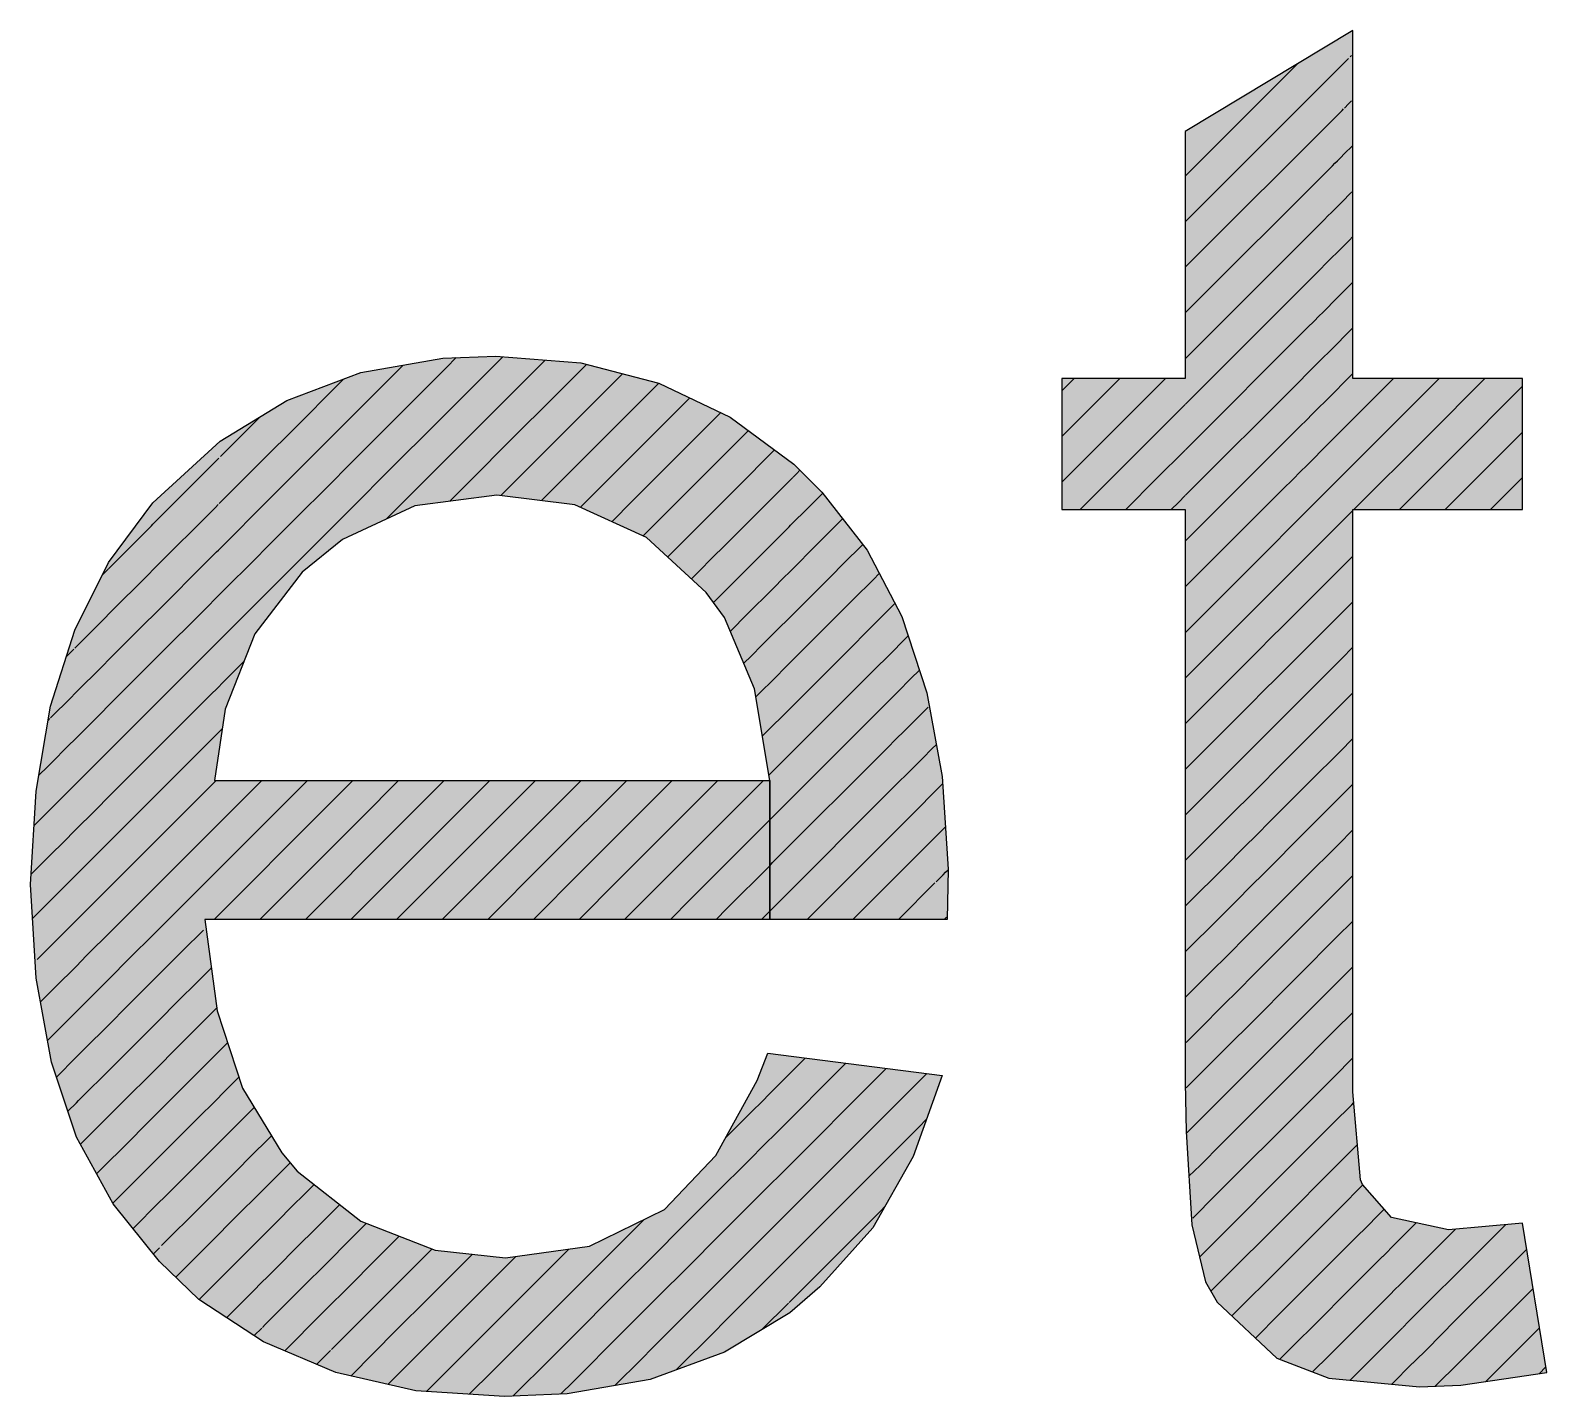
# Model space of a CAD drawing. Extents: x -15895 to 12929, y -2522 to 15173.
# Drawn here: x -8978.11 to -8966.35, y 11065.75 to 11076.34 of the extents above; entities that cross this region are included whole.
import ezdxf

# ---------------------------------------------------------------- set-up
doc = ezdxf.new("R2010")
doc.units = 0
doc.layers.add('MTH-CARIMBO-TXT1', color=1, linetype='Continuous')

msp = doc.modelspace()

# ---------------------------------------------------------------- linework, layer by layer
at = {"layer": 'MTH-CARIMBO-TXT1', "linetype": 'Continuous'}
for p, q in [((-8967.878, 11076.132), (-8967.867, 11076.143)), ((-8969.156, 11075.208), (-8968.284, 11076.08)), ((-8969.155, 11074.855), (-8967.889, 11076.121)), ((-8967.889, 11075.768), (-8967.866, 11075.791)), ((-8969.155, 11074.502), (-8967.952, 11075.705)), ((-8967.952, 11075.705), (-8967.94, 11075.717)), ((-8967.94, 11075.717), (-8967.928, 11075.729)), ((-8967.92, 11075.736), (-8967.889, 11075.768)), ((-8967.91, 11075.393), (-8967.872, 11075.431)), ((-8967.872, 11075.431), (-8967.856, 11075.447)), ((-8968.015, 11075.288), (-8967.995, 11075.308)), ((-8967.995, 11075.308), (-8967.975, 11075.328)), ((-8967.975, 11075.328), (-8967.963, 11075.34)), ((-8967.963, 11075.34), (-8967.91, 11075.393)), ((-8969.155, 11074.148), (-8968.015, 11075.288)), ((-8967.932, 11075.018), (-8967.879, 11075.071)), ((-8967.879, 11075.071), (-8967.856, 11075.093)), ((-8968.005, 11074.944), (-8967.932, 11075.018)), ((-8969.154, 11073.795), (-8968.078, 11074.871)), ((-8968.078, 11074.871), (-8968.05, 11074.9)), ((-8968.05, 11074.9), (-8968.022, 11074.927)), ((-8968.022, 11074.927), (-8968.005, 11074.944)), ((-8967.885, 11074.711), (-8967.856, 11074.74)), ((-8968.047, 11074.549), (-8967.953, 11074.643)), ((-8967.953, 11074.643), (-8967.885, 11074.711)), ((-8968.141, 11074.455), (-8968.105, 11074.491)), ((-8968.105, 11074.491), (-8968.07, 11074.526)), ((-8968.07, 11074.526), (-8968.047, 11074.549)), ((-8969.154, 11073.442), (-8968.141, 11074.455)), ((-8967.892, 11074.351), (-8967.856, 11074.386)), ((-8968.09, 11074.153), (-8967.975, 11074.268)), ((-8967.975, 11074.268), (-8967.892, 11074.351)), ((-8968.16, 11074.082), (-8968.117, 11074.126)), ((-8968.117, 11074.126), (-8968.09, 11074.153)), ((-8969.154, 11073.089), (-8968.205, 11074.038)), ((-8968.205, 11074.038), (-8968.16, 11074.082)), ((-8967.898, 11073.991), (-8967.856, 11074.033)), ((-8968.132, 11073.757), (-8967.996, 11073.892)), ((-8967.996, 11073.892), (-8967.898, 11073.991)), ((-8974.88, 11073.726), (-8974.805, 11073.802)), ((-8974.497, 11073.756), (-8974.444, 11073.809)), ((-8974.495, 11073.404), (-8974.117, 11073.783)), ((-8975.466, 11073.494), (-8975.216, 11073.744)), ((-8975.364, 11073.243), (-8974.932, 11073.674)), ((-8974.932, 11073.674), (-8974.88, 11073.726)), ((-8974.78, 11073.473), (-8974.497, 11073.756)), ((-8973.936, 11073.61), (-8973.843, 11073.703)), ((-8973.843, 11073.703), (-8973.825, 11073.721)), ((-8973.825, 11073.721), (-8973.796, 11073.749)), ((-8973.729, 11073.464), (-8973.516, 11073.676)), ((-8968.268, 11073.621), (-8968.215, 11073.674)), ((-8968.215, 11073.674), (-8968.164, 11073.725)), ((-8968.164, 11073.725), (-8968.132, 11073.757)), ((-8967.905, 11073.631), (-8967.856, 11073.679)), ((-8976.096, 11073.217), (-8975.678, 11073.635)), ((-8974.492, 11073.053), (-8973.936, 11073.61)), ((-8973.632, 11073.207), (-8973.235, 11073.604)), ((-8970.112, 11073.544), (-8970.065, 11073.591)), ((-8970.065, 11073.591), (-8970.016, 11073.641)), ((-8969.894, 11073.409), (-8969.662, 11073.641)), ((-8969.723, 11073.227), (-8969.308, 11073.641)), ((-8969.153, 11072.736), (-8968.268, 11073.621)), ((-8968.018, 11073.517), (-8967.905, 11073.631)), ((-8967.678, 11073.504), (-8967.541, 11073.641)), ((-8967.479, 11073.349), (-8967.187, 11073.641)), ((-8967.279, 11073.195), (-8966.834, 11073.641)), ((-8967.08, 11073.041), (-8966.541, 11073.58)), ((-8975.577, 11073.383), (-8975.466, 11073.494)), ((-8975.015, 11073.238), (-8974.78, 11073.473)), ((-8973.858, 11073.335), (-8973.729, 11073.464)), ((-8973.17, 11073.315), (-8972.995, 11073.49)), ((-8969.551, 11073.045), (-8969.156, 11073.44)), ((-8968.174, 11073.361), (-8968.018, 11073.517)), ((-8967.856, 11073.326), (-8967.678, 11073.504)), ((-8976.632, 11073.035), (-8976.321, 11073.346)), ((-8976.067, 11072.893), (-8975.656, 11073.304)), ((-8975.656, 11073.304), (-8975.577, 11073.383)), ((-8974.68, 11073.219), (-8974.495, 11073.404)), ((-8974.459, 11072.733), (-8973.858, 11073.335)), ((-8973.266, 11073.219), (-8973.17, 11073.315)), ((-8973.105, 11073.027), (-8972.755, 11073.377)), ((-8970.112, 11073.191), (-8969.894, 11073.409)), ((-8968.27, 11073.265), (-8968.211, 11073.324)), ((-8968.211, 11073.324), (-8968.174, 11073.361)), ((-8967.911, 11073.271), (-8967.856, 11073.326)), ((-8967.856, 11072.972), (-8967.479, 11073.349)), ((-8976.162, 11073.151), (-8976.096, 11073.217)), ((-8975.62, 11072.986), (-8975.364, 11073.243)), ((-8975.262, 11072.991), (-8975.015, 11073.238)), ((-8975.097, 11072.802), (-8974.68, 11073.219)), ((-8973.873, 11072.966), (-8973.632, 11073.207)), ((-8973.535, 11072.95), (-8973.266, 11073.219)), ((-8972.662, 11073.116), (-8972.541, 11073.237)), ((-8970.112, 11072.837), (-8969.723, 11073.227)), ((-8969.153, 11072.382), (-8968.331, 11073.205)), ((-8968.331, 11073.205), (-8968.27, 11073.265)), ((-8968.039, 11073.142), (-8967.911, 11073.271)), ((-8967.85, 11072.625), (-8967.279, 11073.195)), ((-8966.88, 11072.887), (-8966.541, 11073.226)), ((-8976.626, 11072.688), (-8976.187, 11073.126)), ((-8976.187, 11073.126), (-8976.162, 11073.151)), ((-8972.721, 11073.056), (-8972.69, 11073.088)), ((-8972.69, 11073.088), (-8972.662, 11073.116)), ((-8972.633, 11072.791), (-8972.338, 11073.087)), ((-8969.38, 11072.863), (-8969.156, 11073.086)), ((-8968.217, 11072.965), (-8968.039, 11073.142)), ((-8977.156, 11072.511), (-8976.644, 11073.023)), ((-8975.804, 11072.802), (-8975.62, 11072.986)), ((-8975.664, 11072.589), (-8975.262, 11072.991)), ((-8974.856, 11072.69), (-8974.58, 11072.965)), ((-8974.58, 11072.965), (-8974.492, 11073.053)), ((-8974.144, 11072.694), (-8973.873, 11072.966)), ((-8973.842, 11072.643), (-8973.535, 11072.95)), ((-8973.298, 11072.834), (-8973.105, 11073.027)), ((-8973.04, 11072.738), (-8972.721, 11073.056)), ((-8969.971, 11072.625), (-8969.551, 11073.045)), ((-8968.259, 11072.923), (-8968.217, 11072.965)), ((-8967.917, 11072.911), (-8967.856, 11072.972)), ((-8967.496, 11072.625), (-8967.08, 11073.041)), ((-8976.218, 11072.742), (-8976.067, 11072.893)), ((-8973.439, 11072.693), (-8973.298, 11072.834)), ((-8972.605, 11072.466), (-8972.209, 11072.861)), ((-8972.209, 11072.861), (-8972.197, 11072.874)), ((-8972.194, 11072.876), (-8972.165, 11072.905)), ((-8972.165, 11072.905), (-8972.142, 11072.929)), ((-8969.617, 11072.625), (-8969.38, 11072.863)), ((-8968.394, 11072.788), (-8968.325, 11072.856)), ((-8968.325, 11072.856), (-8968.259, 11072.923)), ((-8968.061, 11072.767), (-8967.917, 11072.911)), ((-8967.142, 11072.625), (-8966.88, 11072.887)), ((-8966.681, 11072.733), (-8966.541, 11072.873)), ((-8976.276, 11072.684), (-8976.218, 11072.742)), ((-8976.038, 11072.569), (-8975.804, 11072.802)), ((-8975.349, 11072.551), (-8975.16, 11072.74)), ((-8975.16, 11072.74), (-8975.097, 11072.802)), ((-8973.329, 11072.449), (-8973.04, 11072.738)), ((-8972.778, 11072.647), (-8972.7, 11072.724)), ((-8972.7, 11072.724), (-8972.633, 11072.791)), ((-8972.076, 11072.641), (-8971.969, 11072.748)), ((-8969.208, 11072.681), (-8969.156, 11072.733)), ((-8969.153, 11072.029), (-8968.394, 11072.788)), ((-8968.259, 11072.569), (-8968.061, 11072.767)), ((-8966.789, 11072.625), (-8966.681, 11072.733)), ((-8977.153, 11072.161), (-8976.672, 11072.641)), ((-8976.672, 11072.641), (-8976.65, 11072.663)), ((-8976.643, 11072.671), (-8976.626, 11072.688)), ((-8976.62, 11072.34), (-8976.276, 11072.684)), ((-8973.6, 11072.531), (-8973.439, 11072.693)), ((-8972.975, 11072.45), (-8972.778, 11072.647)), ((-8972.214, 11072.503), (-8972.076, 11072.641)), ((-8969.264, 11072.625), (-8969.208, 11072.681)), ((-8967.924, 11072.551), (-8967.856, 11072.619)), ((-8977.501, 11072.166), (-8977.167, 11072.5)), ((-8977.167, 11072.5), (-8977.156, 11072.511)), ((-8976.274, 11072.333), (-8976.038, 11072.569)), ((-8975.952, 11072.301), (-8975.664, 11072.589)), ((-8972.285, 11072.432), (-8972.226, 11072.491)), ((-8972.226, 11072.491), (-8972.214, 11072.503)), ((-8971.889, 11072.475), (-8971.811, 11072.553)), ((-8968.38, 11072.448), (-8968.306, 11072.522)), ((-8968.306, 11072.522), (-8968.259, 11072.569)), ((-8968.082, 11072.392), (-8967.924, 11072.551)), ((-8973.358, 11072.42), (-8973.342, 11072.436)), ((-8973.342, 11072.436), (-8973.329, 11072.449)), ((-8973.167, 11072.257), (-8972.975, 11072.45)), ((-8972.711, 11072.36), (-8972.605, 11072.466)), ((-8972.576, 11072.141), (-8972.285, 11072.432)), ((-8972.234, 11072.13), (-8971.987, 11072.377)), ((-8971.987, 11072.377), (-8971.889, 11072.475)), ((-8969.152, 11071.676), (-8968.457, 11072.371)), ((-8968.457, 11072.371), (-8968.38, 11072.448)), ((-8968.301, 11072.173), (-8968.082, 11072.392)), ((-8977.15, 11071.81), (-8976.701, 11072.259)), ((-8976.701, 11072.259), (-8976.662, 11072.298)), ((-8976.662, 11072.298), (-8976.649, 11072.311)), ((-8976.649, 11072.311), (-8976.62, 11072.34)), ((-8976.364, 11072.242), (-8976.274, 11072.333)), ((-8976.33, 11071.923), (-8976.009, 11072.244)), ((-8976.009, 11072.244), (-8975.952, 11072.301)), ((-8972.834, 11072.237), (-8972.711, 11072.36)), ((-8971.809, 11072.201), (-8971.655, 11072.355)), ((-8967.93, 11072.191), (-8967.856, 11072.265)), ((-8977.549, 11072.118), (-8977.504, 11072.163)), ((-8977.188, 11072.125), (-8977.153, 11072.161)), ((-8976.613, 11071.993), (-8976.364, 11072.242)), ((-8972.983, 11072.088), (-8972.909, 11072.161)), ((-8972.909, 11072.161), (-8972.834, 11072.237)), ((-8972.721, 11071.996), (-8972.576, 11072.141)), ((-8972.255, 11072.108), (-8972.234, 11072.13)), ((-8971.898, 11072.112), (-8971.809, 11072.201)), ((-8971.572, 11072.084), (-8971.527, 11072.13)), ((-8968.353, 11072.122), (-8968.301, 11072.173)), ((-8968.104, 11072.017), (-8967.93, 11072.191)), ((-8977.498, 11071.816), (-8977.188, 11072.125)), ((-8972.36, 11072.003), (-8972.255, 11072.108)), ((-8972.254, 11071.756), (-8971.898, 11072.112)), ((-8971.729, 11071.928), (-8971.572, 11072.084)), ((-8968.52, 11071.954), (-8968.436, 11072.039)), ((-8968.436, 11072.039), (-8968.353, 11072.122)), ((-8968.344, 11071.777), (-8968.104, 11072.017)), ((-8976.729, 11071.877), (-8976.674, 11071.933)), ((-8976.674, 11071.933), (-8976.655, 11071.952)), ((-8976.655, 11071.952), (-8976.613, 11071.993)), ((-8976.453, 11071.8), (-8976.33, 11071.923)), ((-8972.812, 11071.905), (-8972.721, 11071.996)), ((-8972.547, 11071.817), (-8972.36, 11072.003)), ((-8971.809, 11071.848), (-8971.729, 11071.928)), ((-8971.509, 11071.794), (-8971.406, 11071.898)), ((-8969.152, 11071.323), (-8968.52, 11071.954)), ((-8967.937, 11071.831), (-8967.856, 11071.911)), ((-8977.762, 11071.552), (-8977.524, 11071.789)), ((-8977.524, 11071.789), (-8977.498, 11071.816)), ((-8977.21, 11071.75), (-8977.15, 11071.81)), ((-8977.146, 11071.46), (-8976.729, 11071.877)), ((-8976.607, 11071.646), (-8976.453, 11071.8)), ((-8972.682, 11071.681), (-8972.547, 11071.817)), ((-8972.274, 11071.383), (-8971.809, 11071.848)), ((-8971.648, 11071.655), (-8971.509, 11071.794)), ((-8968.4, 11071.721), (-8968.344, 11071.777)), ((-8968.126, 11071.642), (-8967.937, 11071.831)), ((-8977.495, 11071.465), (-8977.21, 11071.75)), ((-8972.436, 11071.574), (-8972.284, 11071.726)), ((-8972.284, 11071.726), (-8972.254, 11071.756)), ((-8968.491, 11071.63), (-8968.4, 11071.721)), ((-8977.827, 11071.486), (-8977.77, 11071.543)), ((-8976.757, 11071.496), (-8976.686, 11071.567)), ((-8976.686, 11071.567), (-8976.661, 11071.592)), ((-8976.661, 11071.592), (-8976.607, 11071.646)), ((-8972.518, 11071.492), (-8972.436, 11071.574)), ((-8972.293, 11071.01), (-8971.72, 11071.583)), ((-8971.72, 11071.583), (-8971.648, 11071.655)), ((-8971.446, 11071.503), (-8971.327, 11071.623)), ((-8971.327, 11071.623), (-8971.303, 11071.646)), ((-8968.583, 11071.538), (-8968.491, 11071.63)), ((-8968.386, 11071.382), (-8968.126, 11071.642)), ((-8967.943, 11071.471), (-8967.856, 11071.558)), ((-8977.545, 11071.415), (-8977.495, 11071.465)), ((-8977.231, 11071.376), (-8977.146, 11071.46)), ((-8977.143, 11071.109), (-8976.757, 11071.496)), ((-8976.541, 11071.358), (-8976.449, 11071.45)), ((-8972.578, 11071.432), (-8972.518, 11071.492)), ((-8971.568, 11071.381), (-8971.446, 11071.503)), ((-8969.152, 11070.969), (-8968.583, 11071.538)), ((-8968.147, 11071.267), (-8967.943, 11071.471)), ((-8977.761, 11071.199), (-8977.545, 11071.415)), ((-8977.493, 11071.114), (-8977.231, 11071.376)), ((-8976.601, 11071.298), (-8976.541, 11071.358)), ((-8972.485, 11071.172), (-8972.314, 11071.343)), ((-8972.314, 11071.343), (-8972.274, 11071.383)), ((-8972.313, 11070.636), (-8971.631, 11071.319)), ((-8971.631, 11071.319), (-8971.568, 11071.381)), ((-8971.383, 11071.213), (-8971.281, 11071.315)), ((-8971.281, 11071.315), (-8971.216, 11071.38)), ((-8968.546, 11071.222), (-8968.448, 11071.32)), ((-8968.448, 11071.32), (-8968.386, 11071.382)), ((-8977.79, 11071.17), (-8977.761, 11071.199)), ((-8976.785, 11071.114), (-8976.697, 11071.202)), ((-8976.697, 11071.202), (-8976.667, 11071.232)), ((-8976.667, 11071.232), (-8976.601, 11071.298)), ((-8971.488, 11071.108), (-8971.383, 11071.213)), ((-8968.646, 11071.121), (-8968.546, 11071.222)), ((-8968.428, 11070.986), (-8968.147, 11071.267)), ((-8967.95, 11071.111), (-8967.856, 11071.204)), ((-8977.949, 11071.011), (-8977.79, 11071.17)), ((-8977.566, 11071.04), (-8977.493, 11071.114)), ((-8977.252, 11071.001), (-8977.143, 11071.109)), ((-8977.14, 11070.759), (-8976.785, 11071.114)), ((-8971.542, 11071.054), (-8971.488, 11071.108)), ((-8971.234, 11071.008), (-8971.148, 11071.094)), ((-8969.151, 11070.616), (-8968.646, 11071.121)), ((-8968.169, 11070.892), (-8967.95, 11071.111)), ((-8977.968, 11070.992), (-8977.954, 11071.006)), ((-8977.759, 11070.847), (-8977.566, 11071.04)), ((-8977.49, 11070.763), (-8977.252, 11071.001)), ((-8972.434, 11070.869), (-8972.343, 11070.96)), ((-8972.343, 11070.96), (-8972.293, 11071.01)), ((-8972.333, 11070.263), (-8971.542, 11071.054)), ((-8971.32, 11070.922), (-8971.234, 11071.008)), ((-8968.495, 11070.919), (-8968.428, 11070.986)), ((-8977.81, 11070.796), (-8977.759, 11070.847)), ((-8976.814, 11070.732), (-8976.709, 11070.837)), ((-8976.709, 11070.837), (-8976.673, 11070.872)), ((-8976.673, 11070.872), (-8976.62, 11070.926)), ((-8971.453, 11070.79), (-8971.408, 11070.835)), ((-8971.408, 11070.835), (-8971.32, 11070.922)), ((-8968.601, 11070.813), (-8968.495, 11070.919)), ((-8968.471, 11070.59), (-8968.169, 11070.892)), ((-8967.956, 11070.751), (-8967.856, 11070.851)), ((-8977.948, 11070.658), (-8977.81, 11070.796)), ((-8977.587, 11070.666), (-8977.49, 11070.763)), ((-8977.273, 11070.626), (-8977.14, 11070.759)), ((-8977.137, 11070.409), (-8976.814, 11070.732)), ((-8972.353, 11069.89), (-8971.453, 11070.79)), ((-8971.188, 11070.7), (-8971.119, 11070.77)), ((-8971.119, 11070.77), (-8971.084, 11070.804)), ((-8968.71, 11070.704), (-8968.601, 11070.813)), ((-8968.19, 11070.517), (-8967.956, 11070.751)), ((-8978.04, 11070.566), (-8977.974, 11070.632)), ((-8977.974, 11070.632), (-8977.948, 11070.658)), ((-8977.758, 11070.495), (-8977.587, 11070.666)), ((-8977.487, 11070.412), (-8977.273, 11070.626)), ((-8972.372, 11070.578), (-8972.313, 11070.636)), ((-8971.327, 11070.561), (-8971.257, 11070.631)), ((-8971.257, 11070.631), (-8971.188, 11070.7)), ((-8969.151, 11070.263), (-8968.71, 11070.704)), ((-8977.83, 11070.422), (-8977.758, 11070.495)), ((-8976.721, 11070.471), (-8976.68, 11070.512)), ((-8976.68, 11070.512), (-8976.669, 11070.523)), ((-8976.386, 11070.452), (-8976.313, 11070.526)), ((-8976.103, 11070.382), (-8975.959, 11070.526)), ((-8975.82, 11070.311), (-8975.606, 11070.526)), ((-8975.538, 11070.24), (-8975.252, 11070.526)), ((-8975.255, 11070.17), (-8974.899, 11070.526)), ((-8974.972, 11070.099), (-8974.545, 11070.526)), ((-8974.689, 11070.028), (-8974.192, 11070.526)), ((-8974.406, 11069.958), (-8973.838, 11070.526)), ((-8974.123, 11069.887), (-8973.484, 11070.526)), ((-8973.841, 11069.816), (-8973.131, 11070.526)), ((-8973.558, 11069.745), (-8972.777, 11070.526)), ((-8973.275, 11069.675), (-8972.424, 11070.526)), ((-8972.383, 11070.567), (-8972.372, 11070.578)), ((-8972.372, 11069.516), (-8971.364, 11070.525)), ((-8971.364, 11070.525), (-8971.327, 11070.561)), ((-8971.09, 11070.445), (-8971.037, 11070.499)), ((-8968.656, 11070.405), (-8968.542, 11070.518)), ((-8968.542, 11070.518), (-8968.471, 11070.59)), ((-8968.513, 11070.194), (-8968.19, 11070.517)), ((-8967.962, 11070.391), (-8967.856, 11070.497)), ((-8977.947, 11070.306), (-8977.83, 11070.422)), ((-8977.607, 11070.292), (-8977.487, 11070.412)), ((-8977.294, 11070.252), (-8977.137, 11070.409)), ((-8976.842, 11070.35), (-8976.721, 11070.471)), ((-8976.733, 11069.752), (-8976.103, 11070.382)), ((-8976.706, 11070.132), (-8976.386, 11070.452)), ((-8971.194, 11070.341), (-8971.142, 11070.393)), ((-8971.142, 11070.393), (-8971.09, 11070.445)), ((-8968.773, 11070.288), (-8968.656, 11070.405)), ((-8968.212, 11070.142), (-8967.962, 11070.391)), ((-8978.061, 11070.192), (-8977.994, 11070.259)), ((-8977.994, 11070.259), (-8977.947, 11070.306)), ((-8977.757, 11070.143), (-8977.607, 11070.292)), ((-8977.485, 11070.061), (-8977.294, 11070.252)), ((-8977.134, 11070.058), (-8976.842, 11070.35)), ((-8976.682, 11069.45), (-8975.82, 11070.311)), ((-8972.376, 11070.22), (-8972.333, 11070.263)), ((-8972.085, 11069.45), (-8971.274, 11070.261)), ((-8971.274, 11070.261), (-8971.247, 11070.288)), ((-8971.247, 11070.288), (-8971.194, 11070.341)), ((-8969.151, 11069.91), (-8968.773, 11070.288)), ((-8978.078, 11070.175), (-8978.061, 11070.192)), ((-8977.85, 11070.049), (-8977.757, 11070.143)), ((-8976.733, 11070.106), (-8976.706, 11070.132)), ((-8976.328, 11069.45), (-8975.538, 11070.24)), ((-8975.974, 11069.45), (-8975.255, 11070.17)), ((-8972.992, 11069.604), (-8972.376, 11070.22)), ((-8971.061, 11070.121), (-8971.025, 11070.157)), ((-8971.025, 11070.157), (-8971.014, 11070.167)), ((-8968.589, 11070.118), (-8968.513, 11070.194)), ((-8968.555, 11069.798), (-8968.212, 11070.142)), ((-8967.969, 11070.031), (-8967.856, 11070.144)), ((-8977.946, 11069.953), (-8977.85, 11070.049)), ((-8977.628, 11069.918), (-8977.485, 11070.061)), ((-8977.315, 11069.877), (-8977.134, 11070.058)), ((-8976.87, 11069.968), (-8976.733, 11070.106)), ((-8975.621, 11069.45), (-8974.972, 11070.099)), ((-8975.267, 11069.45), (-8974.689, 11070.028)), ((-8971.185, 11069.996), (-8971.167, 11070.015)), ((-8971.167, 11070.015), (-8971.131, 11070.05)), ((-8971.131, 11070.05), (-8971.096, 11070.085)), ((-8971.096, 11070.085), (-8971.061, 11070.121)), ((-8968.711, 11069.996), (-8968.589, 11070.118)), ((-8968.233, 11069.767), (-8967.969, 11070.031)), ((-8978.014, 11069.885), (-8977.946, 11069.953)), ((-8977.755, 11069.791), (-8977.628, 11069.918)), ((-8977.131, 11069.708), (-8976.87, 11069.968)), ((-8974.914, 11069.45), (-8974.406, 11069.958)), ((-8971.732, 11069.45), (-8971.185, 11069.996)), ((-8968.836, 11069.871), (-8968.711, 11069.996)), ((-8978.101, 11069.798), (-8978.061, 11069.838)), ((-8978.061, 11069.838), (-8978.014, 11069.885)), ((-8977.87, 11069.675), (-8977.755, 11069.791)), ((-8977.482, 11069.71), (-8977.315, 11069.877)), ((-8974.56, 11069.45), (-8974.123, 11069.887)), ((-8974.207, 11069.45), (-8973.841, 11069.816)), ((-8972.709, 11069.533), (-8972.376, 11069.866)), ((-8972.376, 11069.866), (-8972.353, 11069.89)), ((-8971.068, 11069.76), (-8971.05, 11069.778)), ((-8971.05, 11069.778), (-8971.032, 11069.796)), ((-8971.032, 11069.796), (-8971.014, 11069.815)), ((-8971.014, 11069.815), (-8970.994, 11069.834)), ((-8969.15, 11069.557), (-8968.836, 11069.871)), ((-8968.637, 11069.717), (-8968.555, 11069.798)), ((-8967.975, 11069.671), (-8967.856, 11069.79)), ((-8977.945, 11069.601), (-8977.87, 11069.675)), ((-8977.649, 11069.543), (-8977.482, 11069.71)), ((-8977.336, 11069.502), (-8977.131, 11069.708)), ((-8976.899, 11069.587), (-8976.744, 11069.741)), ((-8976.744, 11069.741), (-8976.733, 11069.752)), ((-8973.853, 11069.45), (-8973.558, 11069.745)), ((-8973.5, 11069.45), (-8973.275, 11069.675)), ((-8971.378, 11069.45), (-8971.096, 11069.732)), ((-8971.087, 11069.741), (-8971.068, 11069.76)), ((-8968.766, 11069.587), (-8968.637, 11069.717)), ((-8968.598, 11069.402), (-8968.233, 11069.767)), ((-8968.255, 11069.392), (-8967.975, 11069.671)), ((-8978.034, 11069.512), (-8977.945, 11069.601)), ((-8977.754, 11069.438), (-8977.649, 11069.543)), ((-8977.128, 11069.357), (-8976.899, 11069.587)), ((-8973.146, 11069.45), (-8972.992, 11069.604)), ((-8968.899, 11069.454), (-8968.766, 11069.587)), ((-8978.09, 11069.456), (-8978.061, 11069.484)), ((-8978.061, 11069.484), (-8978.034, 11069.512)), ((-8977.89, 11069.302), (-8977.754, 11069.438)), ((-8977.479, 11069.359), (-8977.336, 11069.502)), ((-8972.792, 11069.45), (-8972.709, 11069.533)), ((-8972.439, 11069.45), (-8972.426, 11069.463)), ((-8972.426, 11069.463), (-8972.376, 11069.513)), ((-8971.025, 11069.45), (-8971.007, 11069.467)), ((-8969.15, 11069.203), (-8968.899, 11069.454)), ((-8967.982, 11069.311), (-8967.856, 11069.437)), ((-8977.67, 11069.169), (-8977.479, 11069.359)), ((-8977.357, 11069.128), (-8977.128, 11069.357)), ((-8976.927, 11069.205), (-8976.765, 11069.367)), ((-8968.821, 11069.179), (-8968.684, 11069.316)), ((-8968.684, 11069.316), (-8968.598, 11069.402)), ((-8968.64, 11069.006), (-8968.255, 11069.392)), ((-8968.276, 11069.017), (-8967.982, 11069.311)), ((-8978.054, 11069.139), (-8977.944, 11069.248)), ((-8977.944, 11069.248), (-8977.89, 11069.302)), ((-8977.125, 11069.007), (-8976.927, 11069.205)), ((-8977.91, 11068.928), (-8977.752, 11069.086)), ((-8977.752, 11069.086), (-8977.67, 11069.169)), ((-8977.477, 11069.008), (-8977.357, 11069.128)), ((-8976.76, 11069.018), (-8976.703, 11069.075)), ((-8968.962, 11069.038), (-8968.821, 11069.179)), ((-8967.988, 11068.951), (-8967.856, 11069.083)), ((-8977.69, 11068.795), (-8977.477, 11069.008)), ((-8977.379, 11068.753), (-8977.125, 11069.007)), ((-8976.955, 11068.823), (-8976.819, 11068.959)), ((-8976.819, 11068.959), (-8976.76, 11069.018)), ((-8969.15, 11068.85), (-8968.962, 11069.038)), ((-8968.731, 11068.915), (-8968.64, 11069.006)), ((-8968.682, 11068.61), (-8968.276, 11069.017)), ((-8978.028, 11068.811), (-8977.943, 11068.895)), ((-8977.943, 11068.895), (-8977.91, 11068.928)), ((-8968.876, 11068.77), (-8968.731, 11068.915)), ((-8968.298, 11068.641), (-8967.988, 11068.951)), ((-8977.93, 11068.555), (-8977.751, 11068.734)), ((-8977.751, 11068.734), (-8977.69, 11068.795)), ((-8977.474, 11068.657), (-8977.379, 11068.753)), ((-8977.121, 11068.656), (-8976.955, 11068.823)), ((-8976.766, 11068.658), (-8976.66, 11068.764)), ((-8969.025, 11068.621), (-8968.876, 11068.77)), ((-8967.995, 11068.591), (-8967.856, 11068.729)), ((-8977.711, 11068.421), (-8977.474, 11068.657)), ((-8977.4, 11068.378), (-8977.121, 11068.656)), ((-8976.873, 11068.552), (-8976.766, 11068.658)), ((-8969.149, 11068.497), (-8969.025, 11068.621)), ((-8968.778, 11068.514), (-8968.682, 11068.61)), ((-8968.724, 11068.215), (-8968.298, 11068.641)), ((-8977.973, 11068.512), (-8977.942, 11068.543)), ((-8977.942, 11068.543), (-8977.93, 11068.555)), ((-8976.983, 11068.441), (-8976.873, 11068.552)), ((-8976.617, 11068.454), (-8976.577, 11068.494)), ((-8968.931, 11068.361), (-8968.778, 11068.514)), ((-8968.319, 11068.266), (-8967.995, 11068.591)), ((-8977.903, 11068.228), (-8977.75, 11068.382)), ((-8977.75, 11068.382), (-8977.711, 11068.421)), ((-8977.472, 11068.306), (-8977.4, 11068.378)), ((-8977.118, 11068.306), (-8976.983, 11068.441)), ((-8976.771, 11068.299), (-8976.679, 11068.392)), ((-8976.679, 11068.392), (-8976.617, 11068.454)), ((-8972.365, 11068.11), (-8972.1, 11068.375)), ((-8968.001, 11068.231), (-8967.856, 11068.376)), ((-8977.732, 11068.046), (-8977.472, 11068.306)), ((-8977.421, 11068.004), (-8977.118, 11068.306)), ((-8976.927, 11068.144), (-8976.771, 11068.299)), ((-8972.337, 11067.784), (-8971.786, 11068.335)), ((-8972.309, 11067.458), (-8971.473, 11068.295)), ((-8972.282, 11067.132), (-8971.159, 11068.255)), ((-8969.088, 11068.204), (-8968.931, 11068.361)), ((-8968.767, 11067.819), (-8968.319, 11068.266)), ((-8977.012, 11068.059), (-8976.927, 11068.144)), ((-8976.703, 11068.014), (-8976.573, 11068.144)), ((-8976.573, 11068.144), (-8976.49, 11068.227)), ((-8969.149, 11068.144), (-8969.088, 11068.204)), ((-8968.826, 11068.114), (-8968.724, 11068.215)), ((-8968.341, 11067.891), (-8968.001, 11068.231)), ((-8977.815, 11067.963), (-8977.748, 11068.029)), ((-8977.748, 11068.029), (-8977.732, 11068.046)), ((-8977.115, 11067.956), (-8977.012, 11068.059)), ((-8976.777, 11067.94), (-8976.703, 11068.014)), ((-8972.501, 11067.974), (-8972.448, 11068.026)), ((-8972.448, 11068.026), (-8972.365, 11068.11)), ((-8968.986, 11067.953), (-8968.826, 11068.114)), ((-8968.008, 11067.871), (-8967.864, 11068.014)), ((-8967.864, 11068.014), (-8967.849, 11068.03)), ((-8977.717, 11067.707), (-8977.469, 11067.955)), ((-8977.469, 11067.955), (-8977.421, 11068.004)), ((-8977.442, 11067.629), (-8977.115, 11067.956)), ((-8976.981, 11067.737), (-8976.777, 11067.94)), ((-8976.53, 11067.834), (-8976.444, 11067.92)), ((-8976.444, 11067.92), (-8976.371, 11067.993)), ((-8972.72, 11067.755), (-8972.501, 11067.974)), ((-8971.221, 11067.839), (-8971.16, 11067.901)), ((-8969.148, 11067.791), (-8968.986, 11067.953)), ((-8976.727, 11067.637), (-8976.53, 11067.834)), ((-8972.405, 11067.717), (-8972.337, 11067.784)), ((-8971.339, 11067.721), (-8971.221, 11067.839)), ((-8968.873, 11067.713), (-8968.767, 11067.819)), ((-8968.809, 11067.423), (-8968.341, 11067.891)), ((-8968.362, 11067.516), (-8968.008, 11067.871)), ((-8977.112, 11067.605), (-8977.04, 11067.677)), ((-8977.04, 11067.677), (-8976.981, 11067.737)), ((-8976.417, 11067.594), (-8976.237, 11067.774)), ((-8972.549, 11067.572), (-8972.405, 11067.717)), ((-8971.43, 11067.63), (-8971.339, 11067.721)), ((-8969.041, 11067.544), (-8968.873, 11067.713)), ((-8967.897, 11067.628), (-8967.82, 11067.705)), ((-8977.592, 11067.479), (-8977.466, 11067.605)), ((-8977.466, 11067.605), (-8977.442, 11067.629)), ((-8977.463, 11067.254), (-8977.112, 11067.605)), ((-8977.035, 11067.329), (-8976.782, 11067.581)), ((-8976.782, 11067.581), (-8976.727, 11067.637)), ((-8976.486, 11067.524), (-8976.417, 11067.594)), ((-8976.128, 11067.528), (-8976.091, 11067.565)), ((-8972.782, 11067.339), (-8972.549, 11067.572)), ((-8972.254, 11066.807), (-8971.43, 11067.63)), ((-8969.127, 11067.459), (-8969.041, 11067.544)), ((-8968.014, 11067.511), (-8967.897, 11067.628)), ((-8976.751, 11067.259), (-8976.486, 11067.524)), ((-8976.389, 11067.267), (-8976.171, 11067.485)), ((-8976.171, 11067.485), (-8976.128, 11067.528)), ((-8972.361, 11067.407), (-8972.309, 11067.458)), ((-8968.851, 11067.027), (-8968.362, 11067.516)), ((-8968.384, 11067.141), (-8968.014, 11067.511)), ((-8977.068, 11067.296), (-8977.035, 11067.329)), ((-8975.999, 11067.304), (-8975.906, 11067.397)), ((-8973.11, 11067.011), (-8972.782, 11067.339)), ((-8972.598, 11067.17), (-8972.361, 11067.407)), ((-8969.096, 11067.136), (-8968.92, 11067.312)), ((-8968.92, 11067.312), (-8968.809, 11067.423)), ((-8967.929, 11067.242), (-8967.807, 11067.364)), ((-8967.807, 11067.364), (-8967.784, 11067.388)), ((-8977.31, 11067.054), (-8977.109, 11067.255)), ((-8977.109, 11067.255), (-8977.068, 11067.296)), ((-8977.089, 11066.922), (-8976.788, 11067.222)), ((-8976.788, 11067.222), (-8976.751, 11067.259)), ((-8976.775, 11066.882), (-8976.443, 11067.214)), ((-8976.443, 11067.214), (-8976.389, 11067.267)), ((-8976.209, 11067.094), (-8976.059, 11067.245)), ((-8976.059, 11067.245), (-8975.999, 11067.304)), ((-8975.942, 11067.007), (-8975.708, 11067.241)), ((-8971.517, 11067.19), (-8971.483, 11067.224)), ((-8968.02, 11067.151), (-8967.929, 11067.242)), ((-8967.703, 11067.115), (-8967.613, 11067.205)), ((-8976.362, 11066.941), (-8976.209, 11067.094)), ((-8975.529, 11067.067), (-8975.501, 11067.095)), ((-8973.705, 11066.769), (-8973.352, 11067.122)), ((-8972.767, 11067.001), (-8972.598, 11067.17)), ((-8972.646, 11066.768), (-8972.317, 11067.097)), ((-8972.317, 11067.097), (-8972.282, 11067.132)), ((-8971.828, 11066.879), (-8971.517, 11067.19)), ((-8968.894, 11066.631), (-8968.384, 11067.141)), ((-8968.405, 11066.766), (-8968.02, 11067.151)), ((-8967.875, 11066.943), (-8967.705, 11067.112)), ((-8967.524, 11066.94), (-8967.365, 11067.099)), ((-8967.086, 11066.671), (-8966.672, 11067.085)), ((-8976.247, 11066.702), (-8975.989, 11066.961)), ((-8975.989, 11066.961), (-8975.942, 11067.007)), ((-8975.886, 11066.71), (-8975.555, 11067.041)), ((-8975.555, 11067.041), (-8975.529, 11067.067)), ((-8975.443, 11066.8), (-8975.247, 11066.996)), ((-8973.215, 11066.906), (-8973.11, 11067.011)), ((-8973.006, 11066.761), (-8972.767, 11067.001)), ((-8968.967, 11066.911), (-8968.851, 11067.027)), ((-8967.474, 11066.637), (-8967.128, 11066.983)), ((-8967.128, 11066.983), (-8967.113, 11066.998)), ((-8967.113, 11066.998), (-8967.061, 11067.049)), ((-8977.153, 11066.857), (-8977.106, 11066.904)), ((-8976.979, 11066.678), (-8976.793, 11066.863)), ((-8976.797, 11066.506), (-8976.4, 11066.903)), ((-8976.793, 11066.863), (-8976.775, 11066.882)), ((-8976.4, 11066.903), (-8976.362, 11066.941)), ((-8975.356, 11066.533), (-8974.992, 11066.897)), ((-8974.865, 11066.67), (-8974.679, 11066.856)), ((-8974.401, 11066.78), (-8974.343, 11066.839)), ((-8974.291, 11066.537), (-8973.933, 11066.895)), ((-8973.595, 11066.527), (-8973.215, 11066.906)), ((-8972.065, 11066.642), (-8971.828, 11066.879)), ((-8969.045, 11066.834), (-8968.967, 11066.911)), ((-8968.027, 11066.791), (-8967.962, 11066.856)), ((-8967.962, 11066.856), (-8967.875, 11066.943)), ((-8967.625, 11066.839), (-8967.524, 11066.94)), ((-8966.685, 11066.718), (-8966.509, 11066.895)), ((-8975.625, 11066.617), (-8975.443, 11066.8)), ((-8974.752, 11066.43), (-8974.423, 11066.758)), ((-8974.423, 11066.758), (-8974.401, 11066.78)), ((-8973.811, 11066.663), (-8973.705, 11066.769)), ((-8973.248, 11066.519), (-8973.006, 11066.761)), ((-8972.752, 11066.662), (-8972.646, 11066.768)), ((-8972.694, 11066.366), (-8972.273, 11066.787)), ((-8972.273, 11066.787), (-8972.254, 11066.807)), ((-8968.795, 11066.377), (-8968.405, 11066.766)), ((-8968.427, 11066.391), (-8968.027, 11066.791)), ((-8967.942, 11066.522), (-8967.627, 11066.837)), ((-8976.356, 11066.593), (-8976.335, 11066.615)), ((-8976.335, 11066.615), (-8976.247, 11066.702)), ((-8976.285, 11066.311), (-8975.919, 11066.677)), ((-8975.919, 11066.677), (-8975.886, 11066.71)), ((-8975.829, 11066.414), (-8975.625, 11066.617)), ((-8975.019, 11066.516), (-8974.865, 11066.67)), ((-8974.181, 11066.294), (-8973.811, 11066.663)), ((-8972.902, 11066.512), (-8972.752, 11066.662)), ((-8972.226, 11066.481), (-8972.065, 11066.642)), ((-8968.957, 11066.568), (-8968.894, 11066.631)), ((-8967.548, 11066.563), (-8967.474, 11066.637)), ((-8967.208, 11066.55), (-8967.086, 11066.671)), ((-8967.06, 11066.344), (-8966.685, 11066.718)), ((-8976.584, 11066.365), (-8976.356, 11066.593)), ((-8975.696, 11066.193), (-8975.356, 11066.533)), ((-8975.27, 11066.266), (-8975.019, 11066.516)), ((-8974.426, 11066.402), (-8974.291, 11066.537)), ((-8973.874, 11066.247), (-8973.595, 11066.527)), ((-8973.484, 11066.284), (-8973.248, 11066.519)), ((-8973.281, 11066.133), (-8972.902, 11066.512)), ((-8968.01, 11066.101), (-8967.549, 11066.562)), ((-8967.994, 11066.47), (-8967.942, 11066.522)), ((-8967.424, 11066.333), (-8967.208, 11066.55)), ((-8966.903, 11066.147), (-8966.46, 11066.59)), ((-8976.134, 11066.108), (-8975.849, 11066.393)), ((-8975.849, 11066.393), (-8975.829, 11066.414)), ((-8975.075, 11066.106), (-8974.752, 11066.43)), ((-8974.638, 11066.19), (-8974.426, 11066.402)), ((-8972.436, 11066.271), (-8972.23, 11066.477)), ((-8968.612, 11066.206), (-8968.427, 11066.391)), ((-8968.423, 11066.042), (-8968.033, 11066.431)), ((-8968.033, 11066.431), (-8967.994, 11066.47)), ((-8976.371, 11066.225), (-8976.313, 11066.283)), ((-8976.307, 11066.289), (-8976.285, 11066.311)), ((-8975.623, 11065.912), (-8975.27, 11066.266)), ((-8974.428, 11066.046), (-8974.181, 11066.294)), ((-8973.936, 11065.831), (-8973.484, 11066.284)), ((-8973.101, 11065.96), (-8972.797, 11066.263)), ((-8972.797, 11066.263), (-8972.737, 11066.323)), ((-8972.737, 11066.323), (-8972.694, 11066.366)), ((-8967.879, 11065.878), (-8967.471, 11066.286)), ((-8967.47, 11066.287), (-8967.424, 11066.333)), ((-8967.287, 11066.116), (-8967.06, 11066.344)), ((-8966.827, 11065.87), (-8966.41, 11066.286)), ((-8975.772, 11066.117), (-8975.696, 11066.193)), ((-8975.037, 11065.791), (-8974.638, 11066.19)), ((-8974.07, 11066.051), (-8973.874, 11066.247)), ((-8967.033, 11066.017), (-8966.903, 11066.147)), ((-8975.887, 11066.002), (-8975.78, 11066.109)), ((-8975.183, 11065.999), (-8975.075, 11066.106)), ((-8974.524, 11065.95), (-8974.428, 11066.046)), ((-8974.366, 11065.755), (-8974.07, 11066.051)), ((-8973.575, 11065.839), (-8973.373, 11066.041)), ((-8973.373, 11066.041), (-8973.281, 11066.133)), ((-8968.168, 11065.943), (-8968.04, 11066.071)), ((-8968.04, 11066.071), (-8968.027, 11066.084)), ((-8968.027, 11066.084), (-8968.01, 11066.101)), ((-8967.392, 11066.011), (-8967.374, 11066.03)), ((-8967.374, 11066.03), (-8967.287, 11066.116)), ((-8967.218, 11065.832), (-8967.033, 11066.017)), ((-8975.335, 11065.847), (-8975.183, 11065.999)), ((-8974.705, 11065.77), (-8974.524, 11065.95)), ((-8967.556, 11065.847), (-8967.393, 11066.011)), ((-8966.413, 11065.93), (-8966.361, 11065.982)), ((-8973.996, 11065.772), (-8973.96, 11065.808)), ((-8973.96, 11065.808), (-8973.936, 11065.831))]:
    msp.add_line(p, q, dxfattribs=at)
for points in [[(-8968.999, 11066.641), (-8968.909, 11066.484), (-8968.446, 11066.051), (-8968.043, 11065.894), (-8967.341, 11065.827), (-8967.019, 11065.842), (-8966.354, 11065.939), (-8966.541, 11067.097), (-8967.116, 11067.044), (-8967.557, 11067.141), (-8967.781, 11067.395), (-8967.796, 11067.433), (-8967.856, 11068.113), (-8967.856, 11072.625), (-8966.541, 11072.625), (-8966.541, 11073.641), (-8967.856, 11073.641), (-8967.856, 11076.338), (-8969.156, 11075.554), (-8969.156, 11073.641), (-8970.112, 11073.641), (-8970.112, 11072.625), (-8969.156, 11072.625), (-8969.156, 11068.187), (-8969.149, 11067.806), (-8969.104, 11067.082), (-8968.999, 11066.641)], [(-8972.391, 11068.412), (-8971.039, 11068.24), (-8971.263, 11067.612), (-8971.577, 11067.059), (-8971.987, 11066.604), (-8972.219, 11066.402), (-8972.727, 11066.096), (-8973.302, 11065.886), (-8973.945, 11065.774), (-8974.43, 11065.752), (-8975.118, 11065.797), (-8975.738, 11065.939), (-8976.298, 11066.178), (-8976.799, 11066.506), (-8977.105, 11066.798), (-8977.464, 11067.246), (-8977.747, 11067.762), (-8977.942, 11068.344), (-8978.061, 11068.994), (-8978.106, 11069.719), (-8978.061, 11070.444), (-8977.949, 11071.101), (-8977.762, 11071.691), (-8977.501, 11072.214), (-8977.157, 11072.677), (-8976.634, 11073.155), (-8976.119, 11073.469), (-8975.544, 11073.686), (-8974.909, 11073.798), (-8974.498, 11073.813), (-8973.84, 11073.761), (-8973.235, 11073.604), (-8972.682, 11073.342), (-8972.189, 11072.976), (-8971.973, 11072.76), (-8971.621, 11072.311), (-8971.352, 11071.796), (-8971.158, 11071.206), (-8971.039, 11070.556), (-8970.994, 11069.838), (-8971.001, 11069.45), (-8972.376, 11069.45), (-8972.376, 11070.526), (-8972.495, 11071.235), (-8972.727, 11071.788), (-8972.869, 11071.983), (-8973.332, 11072.408), (-8973.885, 11072.662), (-8974.49, 11072.737), (-8975.125, 11072.655), (-8975.686, 11072.393), (-8975.999, 11072.139), (-8976.365, 11071.661), (-8976.597, 11071.079), (-8976.679, 11070.526), (-8972.376, 11070.526), (-8972.376, 11069.45), (-8976.754, 11069.45), (-8976.657, 11068.74), (-8976.462, 11068.143), (-8976.156, 11067.642), (-8976.037, 11067.5), (-8975.544, 11067.112), (-8974.968, 11066.887), (-8974.423, 11066.828), (-8973.773, 11066.917), (-8973.19, 11067.201), (-8972.794, 11067.62), (-8972.473, 11068.202), (-8972.391, 11068.412)]]:
    msp.add_lwpolyline(points, dxfattribs=at)
for points in [[(-8967.856, 11076.338), (-8969.156, 11075.554), (-8969.149, 11067.806)], [(-8967.856, 11076.338), (-8969.149, 11067.806), (-8969.104, 11067.082)], [(-8967.856, 11076.338), (-8969.104, 11067.082), (-8968.999, 11066.641)], [(-8967.856, 11076.338), (-8968.999, 11066.641), (-8968.909, 11066.484)], [(-8967.856, 11076.338), (-8968.909, 11066.484), (-8968.446, 11066.051)], [(-8967.856, 11076.338), (-8968.446, 11066.051), (-8968.043, 11065.894)], [(-8967.856, 11068.113), (-8967.856, 11076.338), (-8968.043, 11065.894)], [(-8967.856, 11068.113), (-8967.856, 11076.338), (-8967.856, 11072.625)], [(-8967.856, 11076.338), (-8967.856, 11073.641), (-8967.856, 11072.625)], [(-8969.156, 11075.554), (-8969.156, 11073.641), (-8969.149, 11067.806)], [(-8975.544, 11073.686), (-8974.909, 11073.798), (-8975.125, 11072.655)], [(-8975.125, 11072.655), (-8974.909, 11073.798), (-8974.49, 11072.737)], [(-8974.909, 11073.798), (-8974.498, 11073.813), (-8974.49, 11072.737)], [(-8974.49, 11072.737), (-8974.498, 11073.813), (-8973.84, 11073.761)], [(-8976.119, 11073.469), (-8975.544, 11073.686), (-8975.999, 11072.139)], [(-8975.544, 11073.686), (-8975.686, 11072.393), (-8975.999, 11072.139)], [(-8975.686, 11072.393), (-8975.544, 11073.686), (-8975.125, 11072.655)], [(-8973.885, 11072.662), (-8974.49, 11072.737), (-8973.84, 11073.761)], [(-8973.885, 11072.662), (-8973.84, 11073.761), (-8973.332, 11072.408)], [(-8973.332, 11072.408), (-8973.84, 11073.761), (-8973.235, 11073.604)], [(-8973.332, 11072.408), (-8973.235, 11073.604), (-8972.869, 11071.983)], [(-8972.869, 11071.983), (-8973.235, 11073.604), (-8972.682, 11073.342)], [(-8969.156, 11073.641), (-8970.112, 11073.641), (-8969.156, 11072.625)], [(-8969.156, 11072.625), (-8970.112, 11073.641), (-8970.112, 11072.625)], [(-8969.149, 11067.806), (-8969.156, 11073.641), (-8969.156, 11072.625)], [(-8966.541, 11072.625), (-8967.856, 11073.641), (-8967.856, 11072.625)], [(-8966.541, 11072.625), (-8966.541, 11073.641), (-8967.856, 11073.641)], [(-8976.634, 11073.155), (-8976.119, 11073.469), (-8976.597, 11071.079)], [(-8976.119, 11073.469), (-8976.365, 11071.661), (-8976.597, 11071.079)], [(-8976.365, 11071.661), (-8976.119, 11073.469), (-8975.999, 11072.139)], [(-8972.682, 11073.342), (-8972.727, 11071.788), (-8972.869, 11071.983)], [(-8972.495, 11071.235), (-8972.727, 11071.788), (-8972.682, 11073.342)], [(-8972.189, 11072.976), (-8972.495, 11071.235), (-8972.682, 11073.342)], [(-8976.634, 11073.155), (-8977.105, 11066.798), (-8977.157, 11072.677)], [(-8977.105, 11066.798), (-8976.634, 11073.155), (-8976.754, 11069.45)], [(-8976.634, 11073.155), (-8976.679, 11070.526), (-8976.754, 11069.45)], [(-8976.679, 11070.526), (-8976.634, 11073.155), (-8976.597, 11071.079)], [(-8972.376, 11070.526), (-8972.495, 11071.235), (-8972.189, 11072.976)], [(-8972.189, 11072.976), (-8972.376, 11069.45), (-8972.376, 11070.526)], [(-8972.189, 11072.976), (-8971.001, 11069.45), (-8972.376, 11069.45)], [(-8972.376, 11070.526), (-8972.376, 11070.526), (-8972.189, 11072.976)], [(-8971.973, 11072.76), (-8971.001, 11069.45), (-8972.189, 11072.976)], [(-8971.973, 11072.76), (-8971.621, 11072.311), (-8971.001, 11069.45)], [(-8977.157, 11072.677), (-8977.464, 11067.246), (-8977.501, 11072.214)], [(-8977.157, 11072.677), (-8977.105, 11066.798), (-8977.464, 11067.246)], [(-8969.149, 11067.806), (-8969.156, 11072.625), (-8969.156, 11068.187)], [(-8971.001, 11069.45), (-8971.621, 11072.311), (-8971.352, 11071.796)], [(-8977.501, 11072.214), (-8977.747, 11067.762), (-8977.762, 11071.691)], [(-8977.501, 11072.214), (-8977.464, 11067.246), (-8977.747, 11067.762)], [(-8971.001, 11069.45), (-8971.352, 11071.796), (-8971.158, 11071.206)], [(-8977.762, 11071.691), (-8977.942, 11068.344), (-8977.949, 11071.101)], [(-8977.762, 11071.691), (-8977.747, 11067.762), (-8977.942, 11068.344)], [(-8971.001, 11069.45), (-8971.158, 11071.206), (-8971.039, 11070.556)], [(-8977.949, 11071.101), (-8978.061, 11068.994), (-8978.061, 11070.444)], [(-8977.949, 11071.101), (-8977.942, 11068.344), (-8978.061, 11068.994)], [(-8976.679, 11070.526), (-8972.376, 11069.45), (-8976.754, 11069.45)], [(-8972.376, 11070.526), (-8972.376, 11069.45), (-8976.679, 11070.526)], [(-8972.376, 11070.526), (-8972.376, 11069.45), (-8972.376, 11070.526)], [(-8972.376, 11069.45), (-8972.376, 11069.45), (-8972.376, 11070.526)], [(-8971.001, 11069.45), (-8971.039, 11070.556), (-8970.994, 11069.838)], [(-8978.061, 11070.444), (-8978.061, 11068.994), (-8978.106, 11069.719)], [(-8976.799, 11066.506), (-8977.105, 11066.798), (-8976.754, 11069.45)], [(-8976.657, 11068.74), (-8976.799, 11066.506), (-8976.754, 11069.45)], [(-8976.799, 11066.506), (-8976.657, 11068.74), (-8976.298, 11066.178)], [(-8976.657, 11068.74), (-8976.462, 11068.143), (-8976.298, 11066.178)], [(-8972.473, 11068.202), (-8972.391, 11068.412), (-8972.219, 11066.402)], [(-8971.039, 11068.24), (-8972.219, 11066.402), (-8972.391, 11068.412)], [(-8976.462, 11068.143), (-8976.156, 11067.642), (-8976.298, 11066.178)], [(-8972.794, 11067.62), (-8972.473, 11068.202), (-8972.727, 11066.096)], [(-8972.727, 11066.096), (-8972.473, 11068.202), (-8972.219, 11066.402)], [(-8971.039, 11068.24), (-8971.987, 11066.604), (-8972.219, 11066.402)], [(-8971.039, 11068.24), (-8971.577, 11067.059), (-8971.987, 11066.604)], [(-8971.039, 11068.24), (-8971.263, 11067.612), (-8971.577, 11067.059)], [(-8967.856, 11068.113), (-8968.043, 11065.894), (-8967.796, 11067.433)], [(-8976.156, 11067.642), (-8975.738, 11065.939), (-8976.298, 11066.178)], [(-8976.156, 11067.642), (-8976.037, 11067.5), (-8975.738, 11065.939)], [(-8973.19, 11067.201), (-8972.794, 11067.62), (-8972.727, 11066.096)], [(-8976.037, 11067.5), (-8975.544, 11067.112), (-8975.738, 11065.939)], [(-8967.796, 11067.433), (-8968.043, 11065.894), (-8967.341, 11065.827)], [(-8967.796, 11067.433), (-8967.341, 11065.827), (-8967.781, 11067.395)], [(-8967.781, 11067.395), (-8967.341, 11065.827), (-8967.557, 11067.141)], [(-8973.773, 11066.917), (-8973.19, 11067.201), (-8973.302, 11065.886)], [(-8973.302, 11065.886), (-8973.19, 11067.201), (-8972.727, 11066.096)], [(-8975.738, 11065.939), (-8975.544, 11067.112), (-8975.118, 11065.797)], [(-8975.544, 11067.112), (-8974.968, 11066.887), (-8975.118, 11065.797)], [(-8967.557, 11067.141), (-8967.341, 11065.827), (-8967.116, 11067.044)], [(-8967.116, 11067.044), (-8967.019, 11065.842), (-8966.541, 11067.097)], [(-8967.019, 11065.842), (-8966.354, 11065.939), (-8966.541, 11067.097)], [(-8967.341, 11065.827), (-8967.019, 11065.842), (-8967.116, 11067.044)], [(-8975.118, 11065.797), (-8974.968, 11066.887), (-8974.43, 11065.752)], [(-8974.968, 11066.887), (-8974.423, 11066.828), (-8974.43, 11065.752)], [(-8974.423, 11066.828), (-8973.773, 11066.917), (-8973.945, 11065.774)], [(-8973.945, 11065.774), (-8973.773, 11066.917), (-8973.302, 11065.886)], [(-8974.43, 11065.752), (-8974.423, 11066.828), (-8973.945, 11065.774)]]:
    msp.add_solid(points, dxfattribs=at)

doc.saveas('drawing.dxf')
